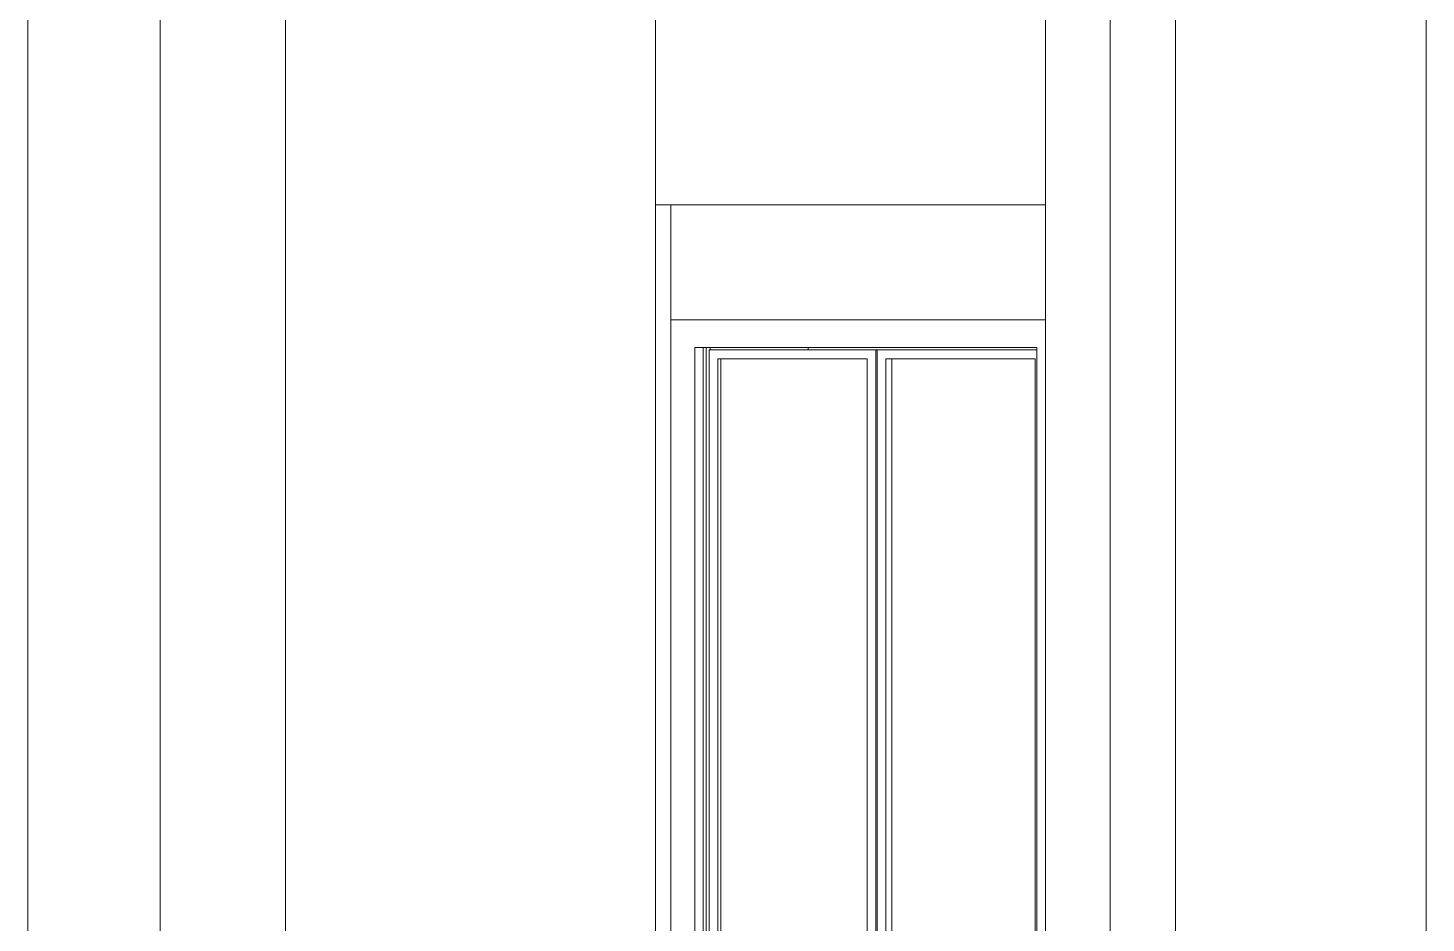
# Model space of a CAD drawing. Header units: metres. Extents: x 294 to 1101, y -498 to -355.
# Drawn here: x 620.887 to 623.931, y -469.447 to -467.5 of the extents above; entities that cross this region are included whole.
import ezdxf

# ---------------------------------------------------------------- set-up
doc = ezdxf.new("R2010")
doc.units = ezdxf.units.M
doc.layers.add('19-JARDINERIA', color=80, linetype='Continuous', lineweight=0)

msp = doc.modelspace()

# ---------------------------------------------------------------- linework, layer by layer
at = {"layer": '19-JARDINERIA', "color": 251}
for p, q in [((620.8875, -470.6849), (620.8875, -467.3449)), ((621.1755, -470.6849), (621.1755, -467.3449)), ((621.4478, -470.6849), (621.4478, -467.3449)), ((622.2536, -467.3449), (622.2536, -467.8849)), ((623.1029, -467.8849), (623.1029, -467.3449)), ((623.2437, -470.6849), (623.2437, -467.3449)), ((623.3858, -470.6849), (623.3858, -467.3449)), ((623.931, -470.6849), (623.931, -467.3449)), ((622.2536, -470.6849), (622.2536, -467.8849)), ((622.2536, -467.8849), (622.2867, -467.8849)), ((622.2867, -468.1349), (622.2867, -467.8849)), ((622.2867, -467.8849), (622.3263, -467.8849)), ((622.3263, -467.8849), (622.3986, -467.8849)), ((622.3986, -467.8849), (622.4706, -467.8849)), ((622.4706, -467.8849), (622.5424, -467.8849)), ((622.5424, -467.8849), (622.6138, -467.8849)), ((622.6138, -467.8849), (622.6848, -467.8849)), ((622.6848, -467.8849), (622.7555, -467.8849)), ((622.7555, -467.8849), (622.8258, -467.8849)), ((622.8258, -467.8849), (622.8957, -467.8849)), ((622.8957, -467.8849), (622.9652, -467.8849)), ((622.9652, -467.8849), (623.0343, -467.8849)), ((623.0343, -467.8849), (623.1029, -467.8849)), ((623.1029, -468.1349), (623.1029, -467.8849)), ((623.1029, -468.1349), (622.2867, -468.1349)), ((622.2867, -468.1349), (622.2867, -470.6849)), ((623.1029, -470.6849), (623.1029, -468.1349)), ((622.3393, -468.1949), (622.3393, -470.6829)), ((622.3393, -468.1949), (622.3575, -468.1949)), ((622.3575, -468.1949), (622.3575, -470.6829)), ((622.3575, -468.1949), (622.3641, -468.1949)), ((622.3641, -468.1949), (622.3641, -470.6829)), ((622.3724, -468.1949), (622.3641, -468.1949)), ((622.3705, -468.1999), (622.3705, -470.6799)), ((622.3724, -468.1999), (622.3705, -468.1999)), ((622.3724, -468.1949), (622.3724, -468.1999)), ((622.5862, -468.1949), (622.3724, -468.1949)), ((622.5862, -468.1999), (622.3724, -468.1999)), ((622.5862, -468.1999), (622.5862, -468.1949)), ((623.0835, -468.1949), (622.5862, -468.1949)), ((622.7331, -468.1999), (622.5862, -468.1999)), ((622.7331, -470.6799), (622.7331, -468.1999)), ((622.7331, -468.1999), (622.736, -468.1999)), ((622.736, -468.1999), (622.736, -470.6799)), ((623.0835, -468.1999), (622.736, -468.1999)), ((622.7362, -468.1949), (622.7375, -468.1949)), ((622.7375, -468.1949), (622.7379, -468.1949)), ((623.0835, -468.1999), (623.0835, -468.1949)), ((623.0835, -470.6799), (623.0835, -468.1999)), ((622.3893, -468.2199), (622.3893, -470.6599)), ((622.3893, -468.2199), (622.396, -468.2199)), ((622.396, -468.2199), (622.396, -470.6599)), ((622.7143, -468.2199), (622.396, -468.2199)), ((622.7143, -470.6599), (622.7143, -468.2199)), ((622.7548, -468.2199), (622.7548, -470.6599)), ((622.7548, -468.2199), (622.7681, -468.2199)), ((622.7681, -468.2199), (622.7681, -470.6599)), ((623.0798, -468.2199), (622.7681, -468.2199)), ((623.0798, -470.6599), (623.0798, -468.2199))]:
    msp.add_line(p, q, dxfattribs=at)

doc.saveas('drawing.dxf')
